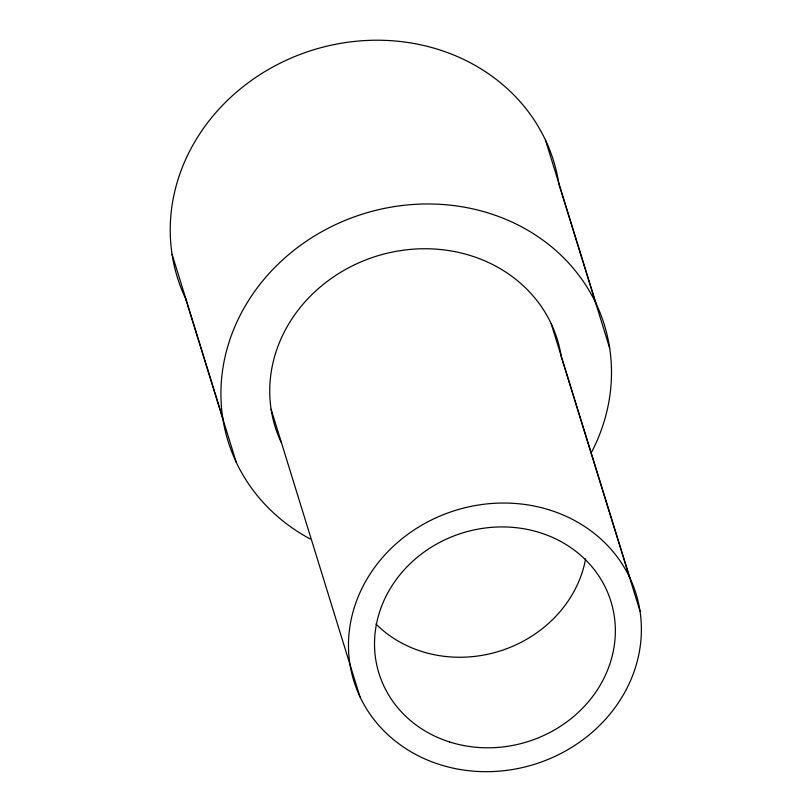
<?xml version="1.0" encoding="UTF-8"?>
<svg xmlns="http://www.w3.org/2000/svg" width="812" height="812" viewBox="0 0 812 812"><rect width="100%" height="100%" fill="white"/><g stroke="black" fill="none" stroke-linecap="round" stroke-linejoin="round"><path stroke-width="1.22" d="M545.451 140.04L596.14 303.789M609.65 348.054L558.961 184.304A196.92 177.29 -17.2 0 0 312.427 50.161A196.92 177.29 -17.2 0 0 186.669 300.836M551.155 323.602L629.868 577.9M640.008 611.101A147.693 132.975 -17.2 0 0 405.005 536.407A147.693 132.975 -17.2 0 0 439.759 764.569A147.693 132.975 -17.2 0 0 640.008 611.101L561.295 356.803A147.693 132.975 -17.2 0 0 377.377 255.892A147.693 132.975 -17.2 0 0 281.257 442.53M271.127 409.329L359.98 696.818M172.073 254.329L222.762 418.078M185.593 298.593L236.282 462.343M310.103 538.924A196.92 177.29 -17.2 0 1 248.33 300.866A196.92 177.29 -17.2 0 1 509.489 220.925A196.92 177.29 -17.2 0 1 591.217 452.873M585.635 558.757A121.435 109.336 -17.2 0 1 499.451 651.183A121.435 109.336 -17.2 0 1 375.986 624.063M449.564 741.955A121.435 109.336 -17.2 0 0 614.217 615.77A121.435 109.336 -17.2 0 0 420.992 554.363A121.435 109.336 -17.2 0 0 449.564 741.955"/></g></svg>
